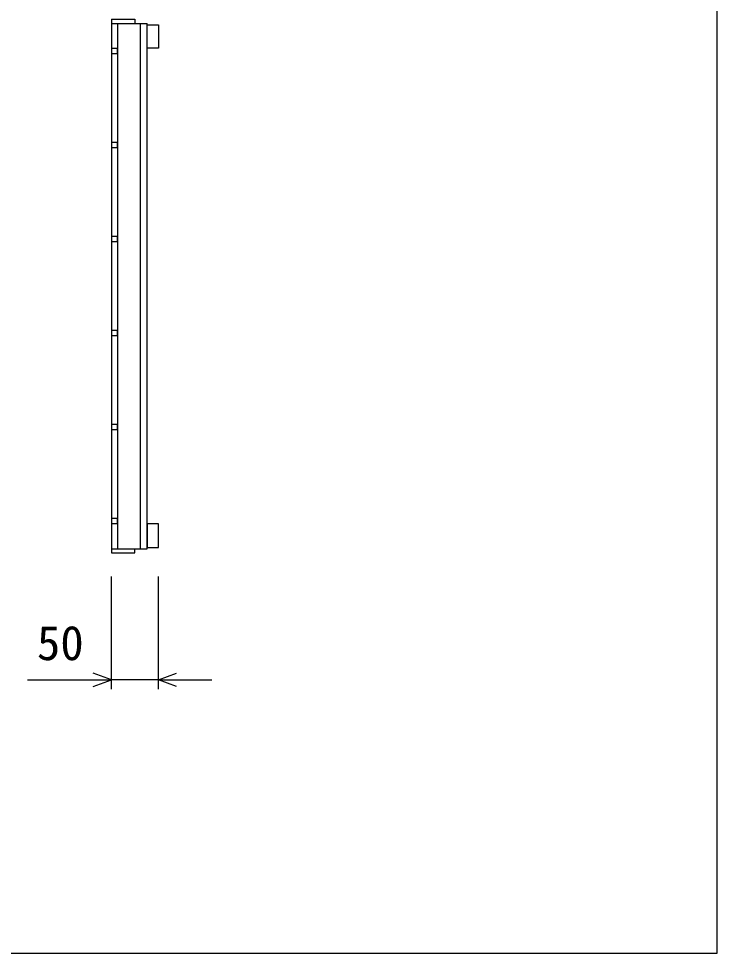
# Model space of a CAD drawing. Units: millimetres, scale not verified. Extents: x 15 to 25215, y 0 to 17820.
# Drawn here: x 21240 to 21983, y 11287 to 12281 of the extents above; entities that cross this region are included whole.
import ezdxf
from ezdxf.enums import TextEntityAlignment as Align

# ---------------------------------------------------------------- set-up
doc = ezdxf.new("R2010")
doc.units = ezdxf.units.MM
doc.header["$LTSCALE"] = 30
doc.layers.add('DIM', color=7, linetype='Continuous', lineweight=25)
doc.layers.add('HATCH', color=6, linetype='Continuous', lineweight=25)
doc.styles.add('ＭＳ ゴシック', font='')
doc.styles.get('ＭＳ ゴシック').set_extended_font_data('MS Gothic')

msp = doc.modelspace()

# ---------------------------------------------------------------- linework, layer by layer
at = {"layer": 'DIM'}
for p, q in [((21983.48, 11286.57), (21983.48, 15586.57)), ((21338.44, 11567.53), (21338.44, 11687.53)), ((21388.44, 11567.53), (21388.44, 11687.53)), ((21249.28, 11577.53), (21338.44, 11577.53)), ((21338.44, 11577.53), (21318.98, 11584.61)), ((21318.98, 11570.45), (21338.44, 11577.53)), ((21388.44, 11577.53), (21338.44, 11577.53)), ((21388.44, 11577.53), (21407.89, 11584.61)), ((21388.44, 11577.53), (21445.5, 11577.53)), ((21407.89, 11570.45), (21388.44, 11577.53)), ((15483.48, 11286.57), (21983.48, 11286.57))]:
    msp.add_line(p, q, dxfattribs=at)
at = {"layer": 'HATCH'}
for p, q in [((21338.44, 12280.53), (21338.44, 11712.53)), ((21338.44, 12280.53), (21363.44, 12280.53)), ((21338.44, 12276.03), (21376.44, 12276.03)), ((21345.44, 11717.03), (21345.44, 12276.03)), ((21363.44, 12280.53), (21363.44, 12276.03)), ((21369.44, 11717.03), (21369.44, 12276.03)), ((21376.44, 11717.03), (21376.44, 12276.03)), ((21376.44, 12274.53), (21388.44, 12274.53)), ((21376.44, 12249.53), (21376.44, 12274.53)), ((21388.44, 12274.53), (21388.44, 12249.53)), ((21338.44, 12249.53), (21344.44, 12249.53)), ((21344.44, 12243.53), (21338.44, 12243.53)), ((21344.44, 12249.53), (21344.44, 12243.53)), ((21388.44, 12249.53), (21376.44, 12249.53)), ((21338.44, 12149.53), (21344.44, 12149.53)), ((21344.44, 12143.53), (21338.44, 12143.53)), ((21344.44, 12149.53), (21344.44, 12143.53)), ((21338.44, 12049.53), (21344.44, 12049.53)), ((21344.44, 12043.53), (21338.44, 12043.53)), ((21344.44, 12049.53), (21344.44, 12043.53)), ((21338.44, 11949.53), (21344.44, 11949.53)), ((21344.44, 11949.53), (21344.44, 11943.53)), ((21344.44, 11943.53), (21338.44, 11943.53)), ((21338.44, 11849.53), (21344.44, 11849.53)), ((21344.44, 11849.53), (21344.44, 11843.53)), ((21344.44, 11843.53), (21338.44, 11843.53)), ((21338.44, 11749.53), (21344.44, 11749.53)), ((21344.44, 11749.53), (21344.44, 11743.53)), ((21344.44, 11743.53), (21338.44, 11743.53)), ((21388.44, 11743.53), (21376.44, 11743.53)), ((21376.44, 11743.53), (21376.44, 11718.53)), ((21388.44, 11718.53), (21388.44, 11743.53)), ((21338.44, 11717.03), (21376.44, 11717.03)), ((21363.44, 11712.53), (21363.44, 11717.03)), ((21376.44, 11718.53), (21388.44, 11718.53)), ((21338.44, 11712.53), (21363.44, 11712.53))]:
    msp.add_line(p, q, dxfattribs=at)

# ---------------------------------------------------------------- texts
at = {"layer": 'DIM', "style": 'ＭＳ ゴシック'}
msp.add_text('50', height=36.66, dxfattribs=at).set_placement((21259.16, 11587.53), align=Align.BOTTOM_LEFT)

doc.saveas('drawing.dxf')
